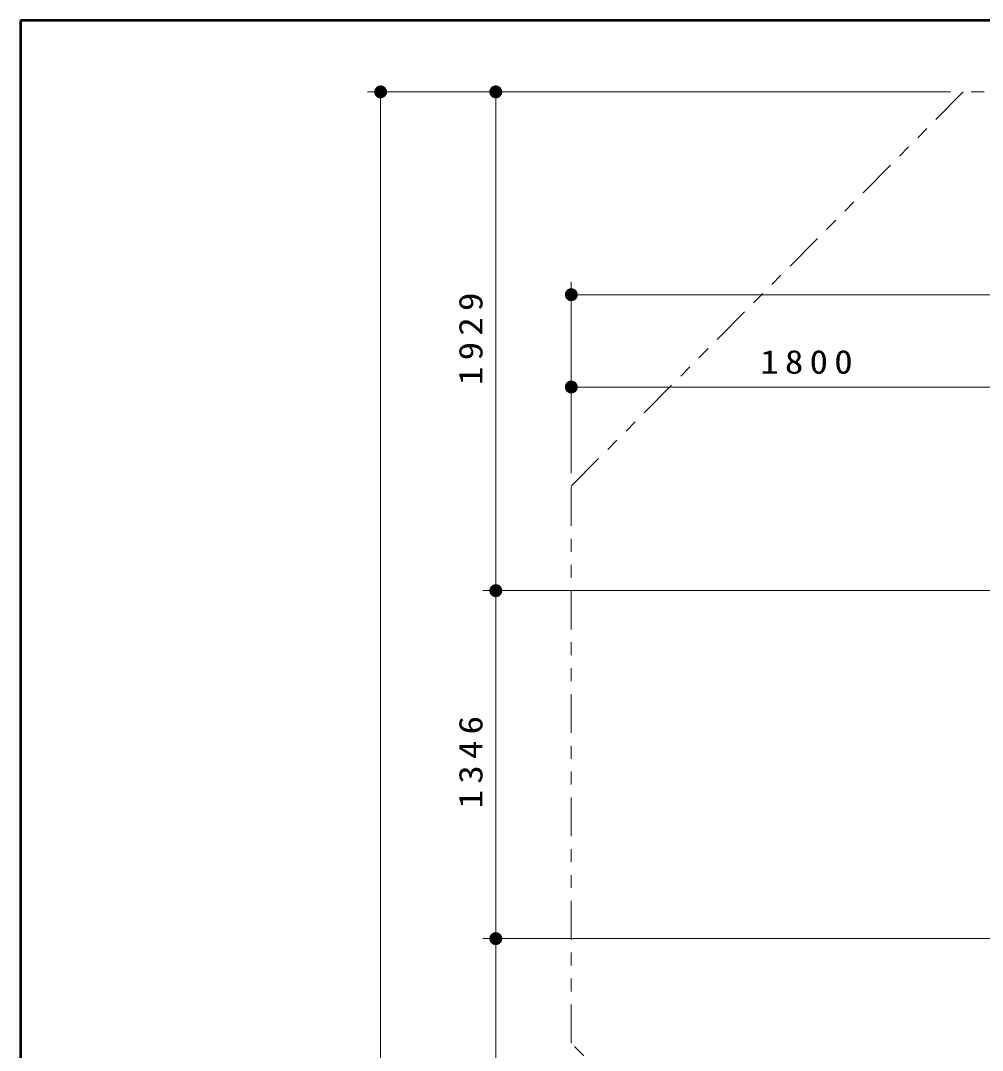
# Model space of a CAD drawing. Units: millimetres on the paper, scale 1:50. Extents: x -385 to 420, y 0 to 267.
# Drawn here: x -385 to -310.6, y 187.4 to 267 of the extents above; entities that cross this region are included whole.
import ezdxf

# ---------------------------------------------------------------- set-up
doc = ezdxf.new("R2010")
doc.units = ezdxf.units.MM
doc.linetypes.add('USER3', pattern=[8, 3, -1, 1, -1, 1, -1])
doc.layers.add('1_50', color=7, linetype='Continuous', lineweight=25)
doc.layers.add('LY_3', color=7, linetype='Continuous', lineweight=13)
doc.styles.add('ＭＳ ゴシック', font='')
doc.styles.get('ＭＳ ゴシック').set_extended_font_data('MS Gothic')

# ---------------------------------------------------------------- blocks, each defined once
blk = doc.blocks.new('filled_dot')
at = {"color": 0, "linetype": 'Continuous', "lineweight": -2, "const_width": 1.25}
blk.add_lwpolyline([(-0.625, 0, 1), (0.625, 0, 1)], format="xyb", close=True, dxfattribs=at)

msp = doc.modelspace()

# ---------------------------------------------------------------- linework, layer by layer
at = {"layer": '1_50', "lineweight": 13}
for p, q in [((-313.108, 261.486), (-358.164, 261.486)), ((-357.164, 104.906), (-357.164, 261.486)), ((-348.256, 222.912), (-348.256, 261.486)), ((-342.418, 231.995), (-342.418, 246.802)), ((-342.418, 245.802), (-202.076, 245.802)), ((-342.418, 238.661), (-306.418, 238.661)), ((-300.652, 222.912), (-349.256, 222.912)), ((-348.256, 196), (-348.256, 222.912)), ((-294.032, 196), (-349.256, 196)), ((-348.256, 160), (-348.256, 196))]:
    msp.add_line(p, q, dxfattribs=at)
at = {"layer": '1_50', "linetype": 'USER3', "lineweight": 13}
for p, q in [((-342.418, 230.995), (-312.108, 261.486)), ((-232.505, 261.486), (-312.108, 261.486)), ((-342.418, 187.917), (-342.418, 230.995)), ((-314.666, 160), (-342.418, 187.917))]:
    msp.add_line(p, q, dxfattribs=at)
at = {"layer": 'LY_3', "lineweight": 50}
for p, q in [((-385, 267), (-385, 0)), ((0, 267), (-385, 267))]:
    msp.add_line(p, q, dxfattribs=at)

# ---------------------------------------------------------------- block references
at = {"layer": '1_50', "lineweight": 13, "xscale": 0.4, "yscale": 0.4}
for p, rotation in [((-357.164, 261.486), 270), ((-348.256, 261.486), 270), ((-348.256, 222.912), 270), ((-348.256, 222.912), 90), ((-348.256, 196), 270), ((-348.256, 196), 90)]:
    msp.add_blockref('filled_dot', p, dxfattribs=dict(at, rotation=rotation))
for p in [(-342.418, 245.802), (-342.418, 238.661)]:
    msp.add_blockref('filled_dot', p, dxfattribs=at)

# ---------------------------------------------------------------- texts
at = {"layer": '1_50', "char_height": 1.833, "attachment_point": 8, "rotation": 90, "style": 'ＭＳ ゴシック'}
for s, insert in [('\\T1.33;\\W1.15;1929', (-349.256, 242.627)), ('\\T1.33;\\W1.15;1346', (-349.256, 209.884))]:
    msp.add_mtext(s, dxfattribs=dict(at, insert=insert))
at = {"layer": '1_50', "insert": (-323.997, 239.661), "char_height": 1.833, "attachment_point": 8, "style": 'ＭＳ ゴシック'}
msp.add_mtext('\\T1.33;\\W1.15;1800', dxfattribs=at)

doc.saveas('drawing.dxf')
